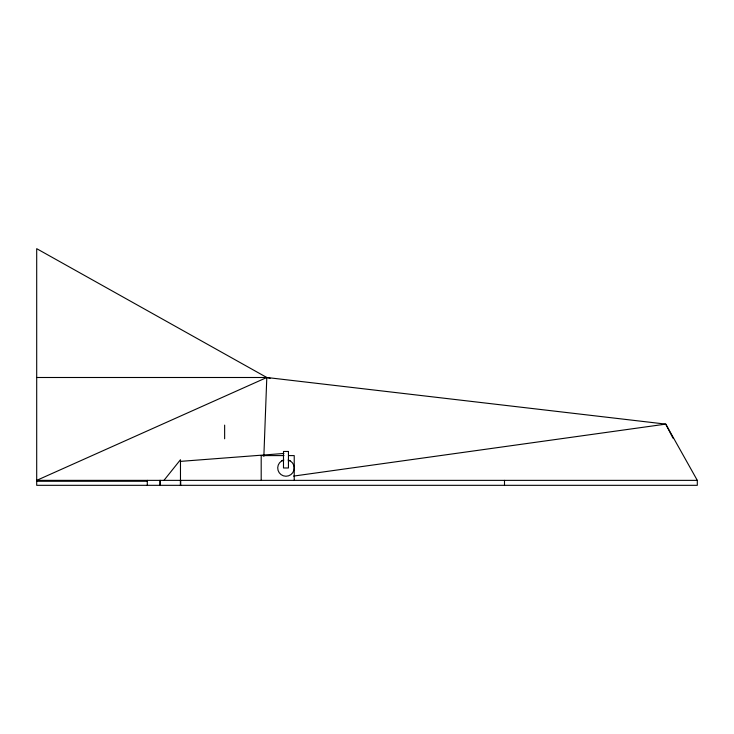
<?xml version="1.0" encoding="UTF-8"?>
<svg xmlns="http://www.w3.org/2000/svg" width="734" height="734" viewBox="0 0 734 734"><rect width="100%" height="100%" fill="white"/><g stroke="black" fill="none" stroke-linecap="round" stroke-linejoin="round"><path stroke-width="1.1" d="M263.855 456.364L266.8 377.496L36.7 248.679L36.7 485.321L697.3 485.321L697.3 480.366L665.756 424.114L266.8 377.496L36.7 377.496M163.957 480.366L180.472 459.723L180.472 480.366M281.838 460.833L283.829 460.007A8.258 8.258 0 0 0 279.204 472.714A8.258 8.258 0 0 0 292.738 472.714A8.258 8.258 0 0 0 288.104 460.007L290.095 460.833M293.591 476.091L665.756 424.114L672.995 438.161M180.472 461.374L283.902 453.465M283.975 455.594L261.194 455.594L261.194 480.366M288.535 455.594L294.224 455.594L294.224 480.366M697.3 480.366L36.7 480.366L266.8 377.496L270.149 378.294M36.7 481.265L147.286 481.265M504.497 480.366L504.497 485.321M224.641 425.124L224.641 438.785M180.711 480.366L180.711 485.321M180.38 480.366L180.38 485.321M160.278 480.366L160.278 485.321M159.948 480.366L159.948 485.321M147.286 480.366L147.286 485.321M288.444 451.465L283.489 451.465L283.489 467.98L288.444 467.98L288.444 451.465"/></g></svg>
